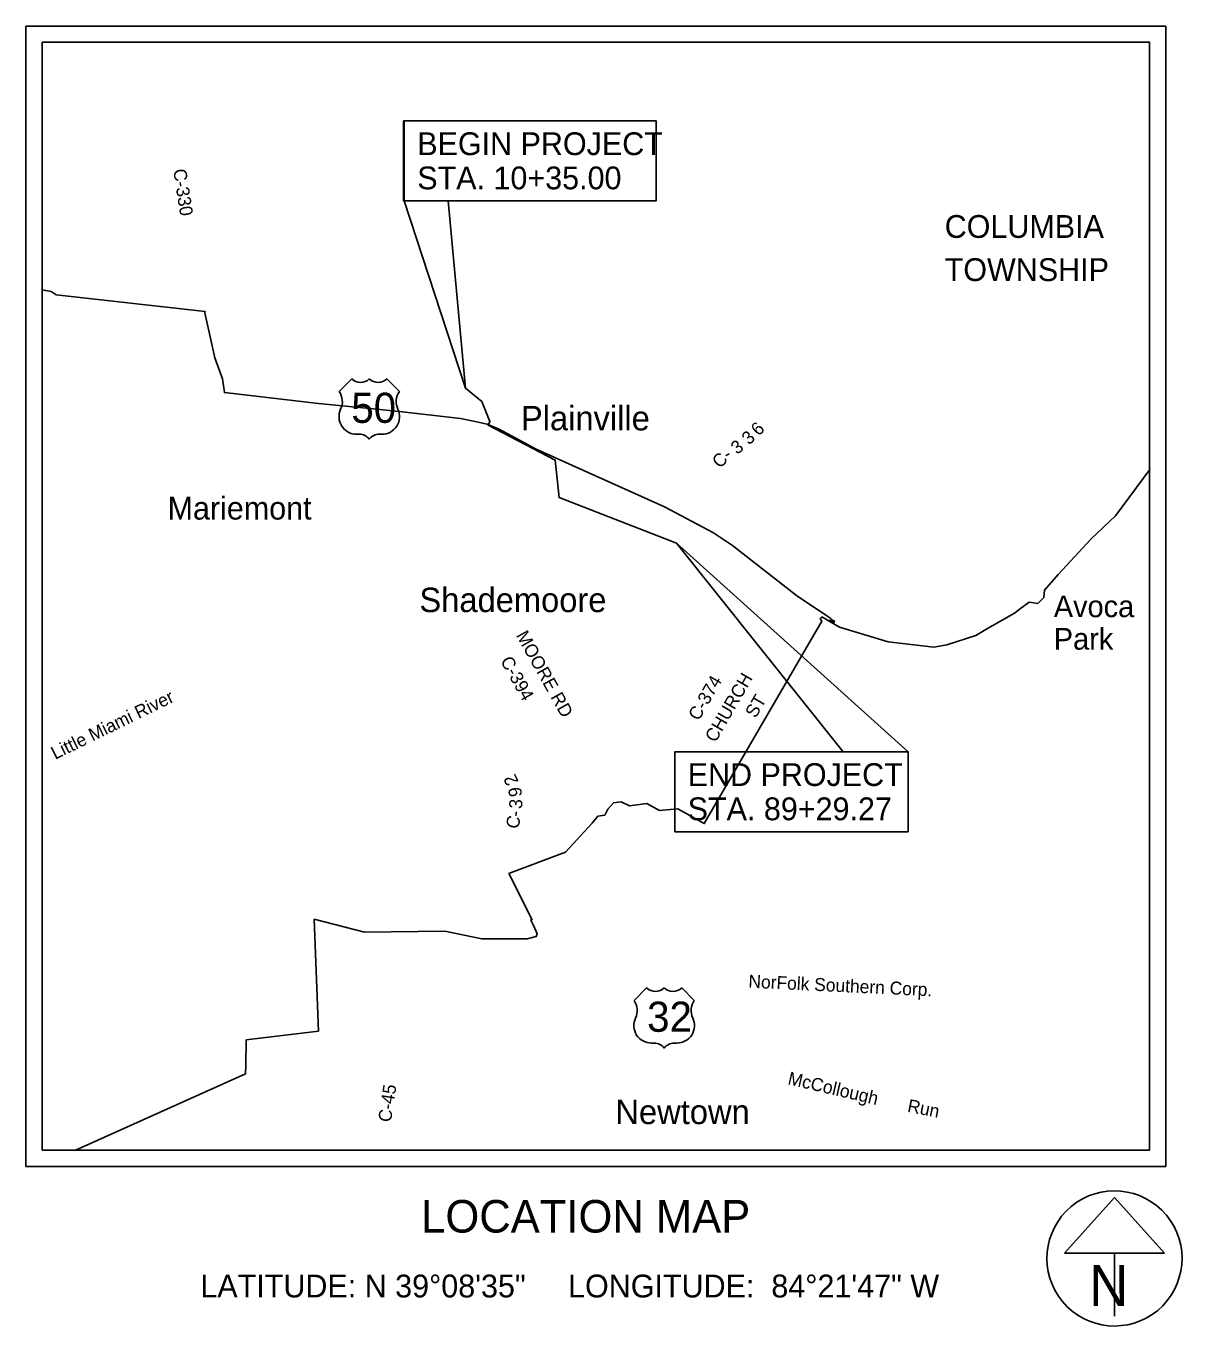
# Model space of a CAD drawing. Extents: x -42 to 202, y -27 to 49.
# Drawn here: x -33.85 to -26.75, y 13.02 to 21 of the extents above; entities that cross this region are included whole.
import ezdxf

# ---------------------------------------------------------------- set-up
doc = ezdxf.new("R2010")
doc.units = 0
for name, color, linetype in [('Default', 7, 'Continuous'), ('GM_X_Adjacent_County_Text', 7, 'Continuous'), ('GM_X_County', 7, 'Continuous'), ('GM_X_Minor_Lake_Text', 7, 'Continuous'), ('GM_X_Minor_River_Text', 7, 'Continuous'), ('GM_X_Section', 7, 'Continuous')]:
    doc.layers.add(name, color=color, linetype=linetype)

msp = doc.modelspace()

# ---------------------------------------------------------------- linework, layer by layer
at = {"layer": 'GM_X_Adjacent_County_Text'}
for p, q in [((-31.848, 18.8337), (-31.9251, 18.7566)), ((-31.5552, 18.7566), (-31.6322, 18.8337)), ((-31.8172, 18.4946), (-31.8018, 18.4946)), ((-31.6785, 18.4946), (-31.663, 18.4946)), ((-30.0372, 15.0962), (-30.1142, 15.0191)), ((-29.7443, 15.0191), (-29.8214, 15.0962)), ((-30.0063, 14.7571), (-29.9909, 14.7571)), ((-29.8676, 14.7571), (-29.8522, 14.7571))]:
    msp.add_line(p, q, dxfattribs=at)
for centre, radius, start, end in [((-31.7941, 18.8887), 0.0771, 225.573, 314.427), ((-31.6862, 18.8887), 0.0771, 225.573, 314.427), ((-32.0135, 18.6947), 0.1079, 334.54712, 35.00093), ((-31.4668, 18.6947), 0.1079, 144.99907, 205.45288), ((-31.8184, 18.6024), 0.1079, 154.83192, 270.63826), ((-31.6618, 18.6024), 0.1079, 269.36174, 25.16808), ((-31.8018, 18.4175), 0.0771, 36.8699, 90), ((-31.6785, 18.4175), 0.0771, 90, 143.1301), ((-29.9832, 15.1513), 0.0771, 225.573, 314.427), ((-29.8753, 15.1513), 0.0771, 225.573, 314.427), ((-30.2026, 14.9573), 0.1079, 334.54712, 35.00093), ((-29.6559, 14.9573), 0.1079, 144.99907, 205.45288), ((-30.0075, 14.865), 0.1079, 154.83192, 270.63826), ((-29.851, 14.865), 0.1079, 269.36174, 25.16808), ((-29.9909, 14.68), 0.0771, 36.8699, 90), ((-29.8676, 14.68), 0.0771, 90, 143.1301)]:
    msp.add_arc(centre, radius, start, end, dxfattribs=at)
at = {"layer": 'GM_X_County'}
for points in [[(-33.7485, 20.9), (-26.9485, 20.9), (-26.9485, 14.1), (-33.7485, 14.1)], [(-31.5251, 19.9275), (-31.5251, 20.4172), (-29.9783, 20.4172), (-29.9783, 19.9275)], [(-29.8644, 16.0547), (-29.8644, 16.5447), (-28.431, 16.5447), (-28.431, 16.0547)]]:
    msp.add_lwpolyline(points, close=True, dxfattribs=at)
at = {"layer": 'GM_X_Minor_Lake_Text'}
for points in [[(-31.5307, 20.4172), (-29.9783, 20.4172), (-29.9783, 19.9275), (-31.5307, 19.9275)], [(-29.8644, 16.5447), (-28.431, 16.5447), (-28.431, 16.0547), (-29.8644, 16.0547)]]:
    msp.add_lwpolyline(points, close=True, dxfattribs=at)
at = {"layer": 'GM_X_Minor_River_Text'}
for p, q in [((-33.7485, 19.3798), (-33.7485, 19.3822)), ((-32.7493, 19.2392), (-32.7486, 19.2483))]:
    msp.add_line(p, q, dxfattribs=at)
for points in [[(-33.7484, 19.38), (-33.6948, 19.3696), (-33.6628, 19.3509), (-32.7486, 19.2483)], [(-32.7493, 19.2392), (-32.6879, 18.9639), (-32.6422, 18.8352), (-32.6299, 18.7495), (-32.0522, 18.6824), (-31.6763, 18.6468), (-31.5388, 18.6327), (-31.3583, 18.6105), (-31.1799, 18.5916), (-31.1799, 18.5916), (-31.0995, 18.5736), (-31.0153, 18.5569), (-30.9436, 18.5254), (-30.7159, 18.4033), (-29.9271, 18.0482), (-29.626, 17.8885), (-29.5104, 17.8108), (-29.116, 17.5052), (-28.9247, 17.3748), (-28.9062, 17.3637)], [(-26.9471, 18.2772), (-27.1583, 17.9925), (-27.3067, 17.8527), (-27.5088, 17.6327), (-27.5944, 17.5364), (-27.5973, 17.4919), (-27.6348, 17.4543), (-27.6874, 17.4633), (-27.7484, 17.4192), (-27.7779, 17.3958), (-27.9446, 17.3028), (-28.0154, 17.2597), (-28.1933, 17.201), (-28.2731, 17.1875), (-28.554, 17.2204), (-28.852, 17.3094), (-28.9602, 17.3731), (-28.972, 17.3623), (-28.9605, 17.3469), (-29.6836, 16.1044), (-29.8459, 16.194), (-29.9585, 16.1846), (-30.0355, 16.2278), (-30.1425, 16.2128), (-30.1932, 16.2372), (-30.2401, 16.2316), (-30.2758, 16.1921), (-30.2946, 16.1564), (-30.3359, 16.1489), (-30.3716, 16.1076), (-30.5343, 15.9295), (-30.8725, 15.8015), (-30.8831, 15.797), (-30.7409, 15.5142), (-30.7486, 15.5116), (-30.7294, 15.4753), (-30.7092, 15.4283), (-30.7161, 15.4107), (-30.7703, 15.3968), (-31.0495, 15.3978), (-31.2754, 15.444), (-31.7699, 15.438), (-32.0781, 15.5173), (-32.0524, 14.831), (-32.4958, 14.7769), (-32.4975, 14.6195), (-32.5001, 14.5692), (-33.5477, 14.0987)], [(-28.9062, 17.3637), (-28.9064, 17.3598), (-28.8815, 17.3447), (-28.8844, 17.3401), (-28.8905, 17.3398), (-28.9107, 17.3512), (-28.9126, 17.351), (-28.9157, 17.3469)]]:
    msp.add_lwpolyline(points, dxfattribs=at)
at = {"layer": 'GM_X_Section'}
for p, q in [((-33.8485, 21), (-26.8485, 21)), ((-33.8485, 21), (-33.8485, 14)), ((-26.8485, 21), (-26.8485, 14)), ((-33.7485, 20.9), (-33.7485, 14.1)), ((-33.7485, 20.9), (-26.9485, 20.9)), ((-26.9485, 20.9), (-26.9485, 14.1)), ((-33.7485, 14.1), (-26.9485, 14.1)), ((-33.7485, 14.1), (-33.7485, 14.1)), ((-33.8485, 14), (-26.8485, 14)), ((-27.164, 13.8091), (-27.4716, 13.4678)), ((-26.8564, 13.4678), (-27.164, 13.8091)), ((-27.4716, 13.4678), (-26.8564, 13.4678)), ((-27.164, 13.4678), (-27.164, 13.0811)), ((-27.164, 13.4353), (-27.164, 13.4353)), ((-27.164, 13.4353), (-27.164, 13.4353))]:
    msp.add_line(p, q, dxfattribs=at)
for points in [[(-31.256, 19.9275), (-31.1496, 18.7762), (-31.5251, 19.9275)], [(-28.8301, 16.5447), (-29.8545, 17.8264), (-28.431, 16.5447)]]:
    msp.add_lwpolyline(points, close=True, dxfattribs=at)
msp.add_lwpolyline([(-29.8545, 17.8264), (-30.5745, 18.105), (-30.598, 18.3357), (-31.0099, 18.5496), (-30.9991, 18.5715), (-31.0487, 18.6949), (-31.1496, 18.7762)], dxfattribs=at)
msp.add_arc((-27.164, 13.4353), 0.4148, 129.77984, 129.76332, dxfattribs=at)

# ---------------------------------------------------------------- texts
at = {"layer": 'Default'}
for s, rotation, p in [('C-330', 278.78786, (-32.9449, 20.1174)), ('6', 45.10697, (-29.3486, 18.4794)), ('3', 36.30439, (-29.4824, 18.3669)), ('3', 42.3685, (-29.4082, 18.4248)), ('C', 45.23457, (-29.5871, 18.2804)), ('-', 28.73692, (-29.5408, 18.3329)), ('MOORE RD', 299.25783, (-30.8416, 17.2603)), ('C-394', 299.26768, (-30.9376, 17.1037)), ('C-374', 59.98165, (-29.717, 16.7307)), ('CHURCH', 59.96866, (-29.6143, 16.5974)), ('Little Miami River', 25.99332, (-33.6697, 16.4955)), ('ST', 59.74356, (-29.3675, 16.7471)), ('2', 115.18817, (-30.8213, 16.3609)), ('9', 96.52761, (-30.8014, 16.2729)), ('3', 85.15058, (-30.8032, 16.1922)), ('C', 76.10811, (-30.8273, 16.0667)), ('-', 83.3247, (-30.8099, 16.1426)), ('NorFolk Southern Corp.', 357.29367, (-29.4133, 15.0973)), ('McCollough', 346.84165, (-29.175, 14.5052)), ('C-45', 81.43641, (-31.6075, 14.2683)), ('Run', 348.82294, (-28.4397, 14.3357))]:
    msp.add_text(s, height=0.08, rotation=rotation, dxfattribs=at).set_placement(p)
at = {"layer": 'GM_X_Adjacent_County_Text'}
for s, p in [('50', (-31.8507, 18.5639)), ('32', (-30.034, 14.8265))]:
    msp.add_text(s, height=0.18497, dxfattribs=at).set_placement(p)
at = {"layer": 'GM_X_County'}
for s, height, p in [('BEGIN PROJECT ', 0.14, (-31.4457, 20.2075)), ('STA. 10+35.00', 0.14, (-31.4457, 19.9975)), ('COLUMBIA ', 0.14, (-28.2066, 19.6995)), ('TOWNSHIP', 0.14, (-28.2066, 19.4345)), ('Plainville', 0.15, (-30.8089, 18.5179)), ('Mariemont', 0.14, (-32.979, 17.9704)), ('Shademoore', 0.15, (-31.4323, 17.4024)), ('Avoca', 0.13286, (-27.5366, 17.3714)), ('Park', 0.13286, (-27.5366, 17.1721)), ('END PROJECT ', 0.14, (-29.785, 16.3349)), ('STA. 89+29.27', 0.14, (-29.785, 16.1249)), ('Newtown', 0.15, (-30.2288, 14.2596)), ('LOCATION MAP', 0.2, (-31.4216, 13.5938)), ('LATITUDE: N 39°08\'35"     LONGITUDE:  84°21\'47" W', 0.14, (-32.7775, 13.1959))]:
    msp.add_text(s, height=height, dxfattribs=at).set_placement(p)
at = {"layer": 'GM_X_Section'}
msp.add_text('N', height=0.25, dxfattribs=at).set_placement((-27.3193, 13.144))

doc.saveas('drawing.dxf')
